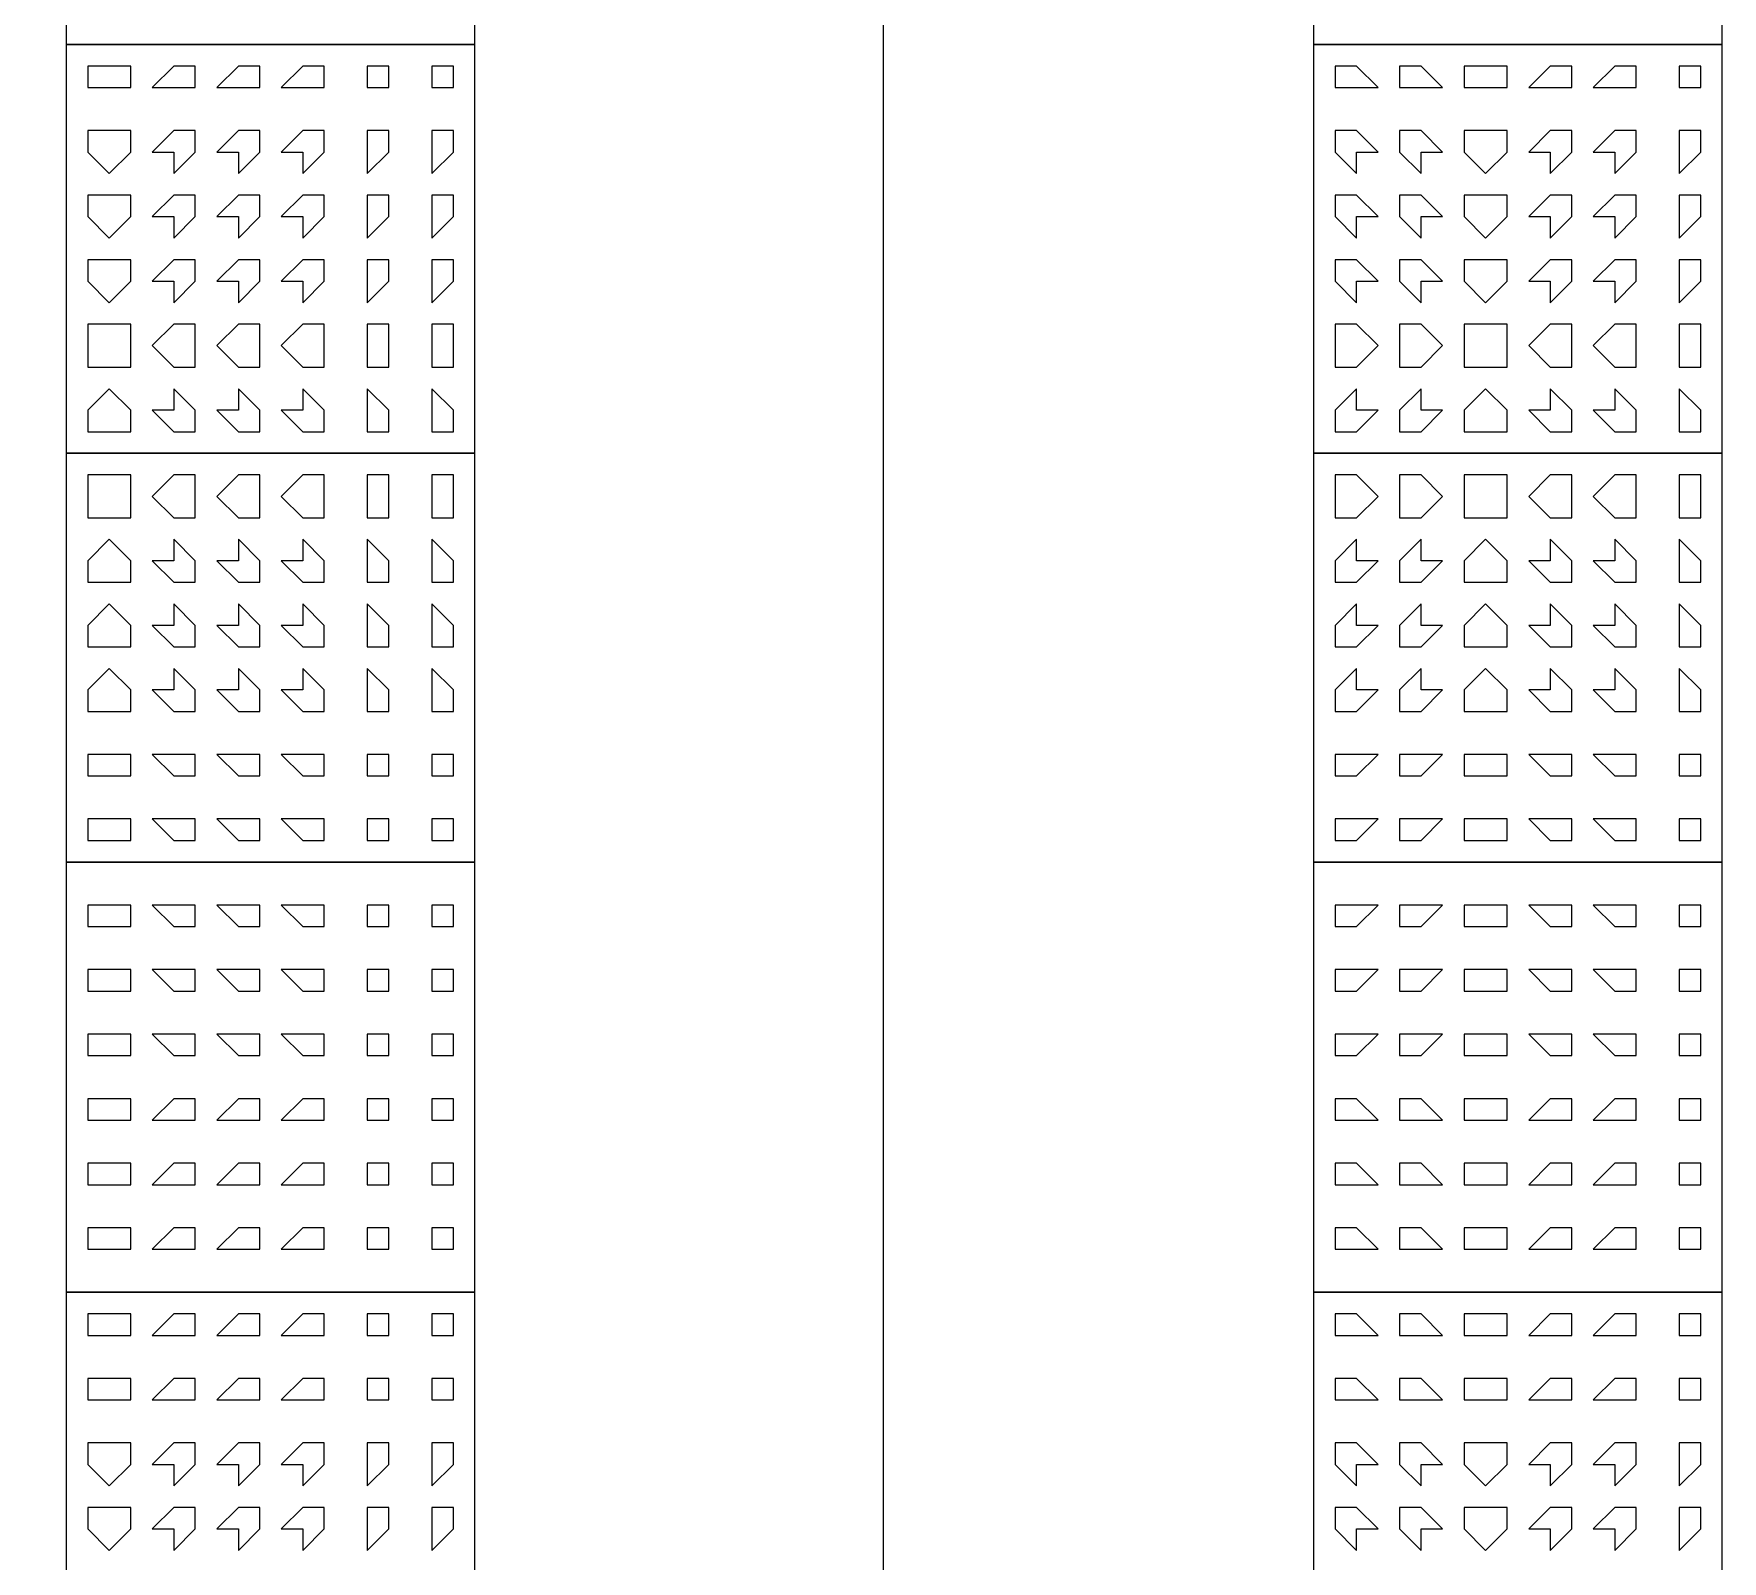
# Model space of a CAD drawing. Header units: millimetres. Extents: x -4011 to 126995, y -1911 to 106700.
# Drawn here: x 91780 to 93000, y 57940 to 59044 of the extents above; entities that cross this region are included whole.
import ezdxf

# ---------------------------------------------------------------- set-up
doc = ezdxf.new("R2010")
doc.units = ezdxf.units.MM
doc.layers.add('PDF_형상', color=7, linetype='Continuous')

msp = doc.modelspace()

# ---------------------------------------------------------------- linework, layer by layer
at = {"layer": 'PDF_형상', "lineweight": 5}
msp.add_lwpolyline([(92393.8, 50378.2), (92393.8, 61740.9), (87854.9, 61740.9), (86456, 60932.6)], dxfattribs=at)
for points in [[(91803.1, 59347.1), (91803.1, 59036.3), (92098.4, 59036.3), (92098.4, 59347.1)], [(92704.7, 59347.1), (92704.7, 59036.3), (93000, 59036.3), (93000, 59347.1)], [(91803.1, 59036.3), (91803.1, 58740.9), (92098.4, 58740.9), (92098.4, 59036.3)], [(92704.7, 59036.3), (92704.7, 58740.9), (93000, 58740.9), (93000, 59036.3)], [(91849.7, 59005.2), (91849.7, 59020.7), (91834.2, 59020.7), (91818.7, 59020.7), (91818.7, 59005.2), (91834.2, 59005.2)], [(91896.4, 59005.2), (91896.4, 59020.7), (91880.8, 59020.7), (91865.3, 59005.2), (91880.8, 59005.2)], [(91943, 59005.2), (91943, 59020.7), (91927.5, 59020.7), (91911.9, 59005.2), (91927.5, 59005.2)], [(91989.6, 59005.2), (91989.6, 59020.7), (91974.1, 59020.7), (91958.5, 59005.2), (91974.1, 59005.2)], [(92036.3, 59005.2), (92036.3, 59020.7), (92020.7, 59020.7), (92020.7, 59005.2)], [(92082.9, 59005.2), (92082.9, 59020.7), (92067.4, 59020.7), (92067.4, 59005.2)], [(92751.3, 59005.2), (92735.7, 59020.7), (92720.2, 59020.7), (92720.2, 59005.2), (92735.7, 59005.2)], [(92797.9, 59005.2), (92782.4, 59020.7), (92766.8, 59020.7), (92766.8, 59005.2), (92782.4, 59005.2)], [(92844.6, 59005.2), (92844.6, 59020.7), (92829, 59020.7), (92813.5, 59020.7), (92813.5, 59005.2), (92829, 59005.2)], [(92891.2, 59005.2), (92891.2, 59020.7), (92875.6, 59020.7), (92860.1, 59005.2), (92875.6, 59005.2)], [(92937.8, 59005.2), (92937.8, 59020.7), (92922.3, 59020.7), (92906.7, 59005.2), (92922.3, 59005.2)], [(92984.5, 59005.2), (92984.5, 59020.7), (92968.9, 59020.7), (92968.9, 59005.2)], [(91849.7, 58958.5), (91849.7, 58974.1), (91834.2, 58974.1), (91818.7, 58974.1), (91818.7, 58958.5), (91834.2, 58943)], [(91896.4, 58958.5), (91896.4, 58974.1), (91880.8, 58974.1), (91865.3, 58958.5), (91880.8, 58958.5), (91880.8, 58943)], [(91943, 58958.5), (91943, 58974.1), (91927.5, 58974.1), (91911.9, 58958.5), (91927.5, 58958.5), (91927.5, 58943)], [(91989.6, 58958.5), (91989.6, 58974.1), (91974.1, 58974.1), (91958.5, 58958.5), (91974.1, 58958.5), (91974.1, 58943)], [(92036.3, 58958.5), (92036.3, 58974.1), (92020.7, 58974.1), (92020.7, 58958.5), (92020.7, 58943)], [(92082.9, 58958.5), (92082.9, 58974.1), (92067.4, 58974.1), (92067.4, 58958.5), (92067.4, 58943)], [(92751.3, 58958.5), (92735.7, 58974.1), (92720.2, 58974.1), (92720.2, 58958.5), (92735.7, 58943), (92735.7, 58958.5)], [(92797.9, 58958.5), (92782.4, 58974.1), (92766.8, 58974.1), (92766.8, 58958.5), (92782.4, 58943), (92782.4, 58958.5)], [(92844.6, 58958.5), (92844.6, 58974.1), (92829, 58974.1), (92813.5, 58974.1), (92813.5, 58958.5), (92829, 58943)], [(92891.2, 58958.5), (92891.2, 58974.1), (92875.6, 58974.1), (92860.1, 58958.5), (92875.6, 58958.5), (92875.6, 58943)], [(92937.8, 58958.5), (92937.8, 58974.1), (92922.3, 58974.1), (92906.7, 58958.5), (92922.3, 58958.5), (92922.3, 58943)], [(92984.5, 58958.5), (92984.5, 58974.1), (92968.9, 58974.1), (92968.9, 58958.5), (92968.9, 58943)], [(91849.7, 58911.9), (91849.7, 58927.5), (91834.2, 58927.5), (91818.7, 58927.5), (91818.7, 58911.9), (91834.2, 58896.4)], [(91896.4, 58911.9), (91896.4, 58927.5), (91880.8, 58927.5), (91865.3, 58911.9), (91880.8, 58911.9), (91880.8, 58896.4)], [(91943, 58911.9), (91943, 58927.5), (91927.5, 58927.5), (91911.9, 58911.9), (91927.5, 58911.9), (91927.5, 58896.4)], [(91989.6, 58911.9), (91989.6, 58927.5), (91974.1, 58927.5), (91958.5, 58911.9), (91974.1, 58911.9), (91974.1, 58896.4)], [(92036.3, 58911.9), (92036.3, 58927.5), (92020.7, 58927.5), (92020.7, 58911.9), (92020.7, 58896.4)], [(92082.9, 58911.9), (92082.9, 58927.5), (92067.4, 58927.5), (92067.4, 58911.9), (92067.4, 58896.4)], [(92751.3, 58911.9), (92735.7, 58927.5), (92720.2, 58927.5), (92720.2, 58911.9), (92735.7, 58896.4), (92735.7, 58911.9)], [(92797.9, 58911.9), (92782.4, 58927.5), (92766.8, 58927.5), (92766.8, 58911.9), (92782.4, 58896.4), (92782.4, 58911.9)], [(92844.6, 58911.9), (92844.6, 58927.5), (92829, 58927.5), (92813.5, 58927.5), (92813.5, 58911.9), (92829, 58896.4)], [(92891.2, 58911.9), (92891.2, 58927.5), (92875.6, 58927.5), (92860.1, 58911.9), (92875.6, 58911.9), (92875.6, 58896.4)], [(92937.8, 58911.9), (92937.8, 58927.5), (92922.3, 58927.5), (92906.7, 58911.9), (92922.3, 58911.9), (92922.3, 58896.4)], [(92984.5, 58911.9), (92984.5, 58927.5), (92968.9, 58927.5), (92968.9, 58911.9), (92968.9, 58896.4)], [(91849.7, 58865.3), (91849.7, 58880.8), (91834.2, 58880.8), (91818.7, 58880.8), (91818.7, 58865.3), (91834.2, 58849.7)], [(91896.4, 58865.3), (91896.4, 58880.8), (91880.8, 58880.8), (91865.3, 58865.3), (91880.8, 58865.3), (91880.8, 58849.7)], [(91943, 58865.3), (91943, 58880.8), (91927.5, 58880.8), (91911.9, 58865.3), (91927.5, 58865.3), (91927.5, 58849.7)], [(91989.6, 58865.3), (91989.6, 58880.8), (91974.1, 58880.8), (91958.5, 58865.3), (91974.1, 58865.3), (91974.1, 58849.7)], [(92036.3, 58865.3), (92036.3, 58880.8), (92020.7, 58880.8), (92020.7, 58865.3), (92020.7, 58849.7)], [(92082.9, 58865.3), (92082.9, 58880.8), (92067.4, 58880.8), (92067.4, 58865.3), (92067.4, 58849.7)], [(92751.3, 58865.3), (92735.7, 58880.8), (92720.2, 58880.8), (92720.2, 58865.3), (92735.7, 58849.7), (92735.7, 58865.3)], [(92797.9, 58865.3), (92782.4, 58880.8), (92766.8, 58880.8), (92766.8, 58865.3), (92782.4, 58849.7), (92782.4, 58865.3)], [(92844.6, 58865.3), (92844.6, 58880.8), (92829, 58880.8), (92813.5, 58880.8), (92813.5, 58865.3), (92829, 58849.7)], [(92891.2, 58865.3), (92891.2, 58880.8), (92875.6, 58880.8), (92860.1, 58865.3), (92875.6, 58865.3), (92875.6, 58849.7)], [(92937.8, 58865.3), (92937.8, 58880.8), (92922.3, 58880.8), (92906.7, 58865.3), (92922.3, 58865.3), (92922.3, 58849.7)], [(92984.5, 58865.3), (92984.5, 58880.8), (92968.9, 58880.8), (92968.9, 58865.3), (92968.9, 58849.7)], [(91849.7, 58818.7), (91849.7, 58834.2), (91834.2, 58834.2), (91818.7, 58834.2), (91818.7, 58818.7), (91818.7, 58803.1), (91834.2, 58803.1), (91849.7, 58803.1)], [(91896.4, 58818.7), (91896.4, 58834.2), (91880.8, 58834.2), (91865.3, 58818.7), (91880.8, 58803.1), (91896.4, 58803.1)], [(91943, 58818.7), (91943, 58834.2), (91927.5, 58834.2), (91911.9, 58818.7), (91927.5, 58803.1), (91943, 58803.1)], [(91989.6, 58818.7), (91989.6, 58834.2), (91974.1, 58834.2), (91958.5, 58818.7), (91974.1, 58803.1), (91989.6, 58803.1)], [(92036.3, 58818.7), (92036.3, 58834.2), (92020.7, 58834.2), (92020.7, 58818.7), (92020.7, 58803.1), (92036.3, 58803.1)], [(92082.9, 58818.7), (92082.9, 58834.2), (92067.4, 58834.2), (92067.4, 58818.7), (92067.4, 58803.1), (92082.9, 58803.1)], [(92751.3, 58818.7), (92735.7, 58834.2), (92720.2, 58834.2), (92720.2, 58818.7), (92720.2, 58803.1), (92735.7, 58803.1)], [(92797.9, 58818.7), (92782.4, 58834.2), (92766.8, 58834.2), (92766.8, 58818.7), (92766.8, 58803.1), (92782.4, 58803.1)], [(92844.6, 58818.7), (92844.6, 58834.2), (92829, 58834.2), (92813.5, 58834.2), (92813.5, 58818.7), (92813.5, 58803.1), (92829, 58803.1), (92844.6, 58803.1)], [(92891.2, 58818.7), (92891.2, 58834.2), (92875.6, 58834.2), (92860.1, 58818.7), (92875.6, 58803.1), (92891.2, 58803.1)], [(92937.8, 58818.7), (92937.8, 58834.2), (92922.3, 58834.2), (92906.7, 58818.7), (92922.3, 58803.1), (92937.8, 58803.1)], [(92984.5, 58818.7), (92984.5, 58834.2), (92968.9, 58834.2), (92968.9, 58818.7), (92968.9, 58803.1), (92984.5, 58803.1)], [(91849.7, 58772), (91834.2, 58787.6), (91818.7, 58772), (91818.7, 58756.5), (91834.2, 58756.5), (91849.7, 58756.5)], [(91896.4, 58772), (91880.8, 58787.6), (91880.8, 58772), (91865.3, 58772), (91880.8, 58756.5), (91896.4, 58756.5)], [(91943, 58772), (91927.5, 58787.6), (91927.5, 58772), (91911.9, 58772), (91927.5, 58756.5), (91943, 58756.5)], [(91989.6, 58772), (91974.1, 58787.6), (91974.1, 58772), (91958.5, 58772), (91974.1, 58756.5), (91989.6, 58756.5)], [(92036.3, 58772), (92020.7, 58787.6), (92020.7, 58772), (92020.7, 58756.5), (92036.3, 58756.5)], [(92082.9, 58772), (92067.4, 58787.6), (92067.4, 58772), (92067.4, 58756.5), (92082.9, 58756.5)], [(92751.3, 58772), (92735.7, 58772), (92735.7, 58787.6), (92720.2, 58772), (92720.2, 58756.5), (92735.7, 58756.5)], [(92797.9, 58772), (92782.4, 58772), (92782.4, 58787.6), (92766.8, 58772), (92766.8, 58756.5), (92782.4, 58756.5)], [(92844.6, 58772), (92829, 58787.6), (92813.5, 58772), (92813.5, 58756.5), (92829, 58756.5), (92844.6, 58756.5)], [(92891.2, 58772), (92875.6, 58787.6), (92875.6, 58772), (92860.1, 58772), (92875.6, 58756.5), (92891.2, 58756.5)], [(92937.8, 58772), (92922.3, 58787.6), (92922.3, 58772), (92906.7, 58772), (92922.3, 58756.5), (92937.8, 58756.5)], [(92984.5, 58772), (92968.9, 58787.6), (92968.9, 58772), (92968.9, 58756.5), (92984.5, 58756.5)], [(91803.1, 58740.9), (91803.1, 58445.6), (92098.4, 58445.6), (92098.4, 58740.9)], [(92704.7, 58740.9), (92704.7, 58445.6), (93000, 58445.6), (93000, 58740.9)], [(91849.7, 58709.8), (91849.7, 58725.4), (91834.2, 58725.4), (91818.7, 58725.4), (91818.7, 58709.8), (91818.7, 58694.3), (91834.2, 58694.3), (91849.7, 58694.3)], [(91896.4, 58709.8), (91896.4, 58725.4), (91880.8, 58725.4), (91865.3, 58709.8), (91880.8, 58694.3), (91896.4, 58694.3)], [(91943, 58709.8), (91943, 58725.4), (91927.5, 58725.4), (91911.9, 58709.8), (91927.5, 58694.3), (91943, 58694.3)], [(91989.6, 58709.8), (91989.6, 58725.4), (91974.1, 58725.4), (91958.5, 58709.8), (91974.1, 58694.3), (91989.6, 58694.3)], [(92036.3, 58709.8), (92036.3, 58725.4), (92020.7, 58725.4), (92020.7, 58709.8), (92020.7, 58694.3), (92036.3, 58694.3)], [(92082.9, 58709.8), (92082.9, 58725.4), (92067.4, 58725.4), (92067.4, 58709.8), (92067.4, 58694.3), (92082.9, 58694.3)], [(92751.3, 58709.8), (92735.7, 58725.4), (92720.2, 58725.4), (92720.2, 58709.8), (92720.2, 58694.3), (92735.7, 58694.3)], [(92797.9, 58709.8), (92782.4, 58725.4), (92766.8, 58725.4), (92766.8, 58709.8), (92766.8, 58694.3), (92782.4, 58694.3)], [(92844.6, 58709.8), (92844.6, 58725.4), (92829, 58725.4), (92813.5, 58725.4), (92813.5, 58709.8), (92813.5, 58694.3), (92829, 58694.3), (92844.6, 58694.3)], [(92891.2, 58709.8), (92891.2, 58725.4), (92875.6, 58725.4), (92860.1, 58709.8), (92875.6, 58694.3), (92891.2, 58694.3)], [(92937.8, 58709.8), (92937.8, 58725.4), (92922.3, 58725.4), (92906.7, 58709.8), (92922.3, 58694.3), (92937.8, 58694.3)], [(92984.5, 58709.8), (92984.5, 58725.4), (92968.9, 58725.4), (92968.9, 58709.8), (92968.9, 58694.3), (92984.5, 58694.3)], [(91849.7, 58663.2), (91834.2, 58678.8), (91818.7, 58663.2), (91818.7, 58647.7), (91834.2, 58647.7), (91849.7, 58647.7)], [(91896.4, 58663.2), (91880.8, 58678.8), (91880.8, 58663.2), (91865.3, 58663.2), (91880.8, 58647.7), (91896.4, 58647.7)], [(91943, 58663.2), (91927.5, 58678.8), (91927.5, 58663.2), (91911.9, 58663.2), (91927.5, 58647.7), (91943, 58647.7)], [(91989.6, 58663.2), (91974.1, 58678.8), (91974.1, 58663.2), (91958.5, 58663.2), (91974.1, 58647.7), (91989.6, 58647.7)], [(92036.3, 58663.2), (92020.7, 58678.8), (92020.7, 58663.2), (92020.7, 58647.7), (92036.3, 58647.7)], [(92082.9, 58663.2), (92067.4, 58678.8), (92067.4, 58663.2), (92067.4, 58647.7), (92082.9, 58647.7)], [(92751.3, 58663.2), (92735.7, 58663.2), (92735.7, 58678.8), (92720.2, 58663.2), (92720.2, 58647.7), (92735.7, 58647.7)], [(92797.9, 58663.2), (92782.4, 58663.2), (92782.4, 58678.8), (92766.8, 58663.2), (92766.8, 58647.7), (92782.4, 58647.7)], [(92844.6, 58663.2), (92829, 58678.8), (92813.5, 58663.2), (92813.5, 58647.7), (92829, 58647.7), (92844.6, 58647.7)], [(92891.2, 58663.2), (92875.6, 58678.8), (92875.6, 58663.2), (92860.1, 58663.2), (92875.6, 58647.7), (92891.2, 58647.7)], [(92937.8, 58663.2), (92922.3, 58678.8), (92922.3, 58663.2), (92906.7, 58663.2), (92922.3, 58647.7), (92937.8, 58647.7)], [(92984.5, 58663.2), (92968.9, 58678.8), (92968.9, 58663.2), (92968.9, 58647.7), (92984.5, 58647.7)], [(91849.7, 58616.6), (91834.2, 58632.1), (91818.7, 58616.6), (91818.7, 58601), (91834.2, 58601), (91849.7, 58601)], [(91896.4, 58616.6), (91880.8, 58632.1), (91880.8, 58616.6), (91865.3, 58616.6), (91880.8, 58601), (91896.4, 58601)], [(91943, 58616.6), (91927.5, 58632.1), (91927.5, 58616.6), (91911.9, 58616.6), (91927.5, 58601), (91943, 58601)], [(91989.6, 58616.6), (91974.1, 58632.1), (91974.1, 58616.6), (91958.5, 58616.6), (91974.1, 58601), (91989.6, 58601)], [(92036.3, 58616.6), (92020.7, 58632.1), (92020.7, 58616.6), (92020.7, 58601), (92036.3, 58601)], [(92082.9, 58616.6), (92067.4, 58632.1), (92067.4, 58616.6), (92067.4, 58601), (92082.9, 58601)], [(92751.3, 58616.6), (92735.7, 58616.6), (92735.7, 58632.1), (92720.2, 58616.6), (92720.2, 58601), (92735.7, 58601)], [(92797.9, 58616.6), (92782.4, 58616.6), (92782.4, 58632.1), (92766.8, 58616.6), (92766.8, 58601), (92782.4, 58601)], [(92844.6, 58616.6), (92829, 58632.1), (92813.5, 58616.6), (92813.5, 58601), (92829, 58601), (92844.6, 58601)], [(92891.2, 58616.6), (92875.6, 58632.1), (92875.6, 58616.6), (92860.1, 58616.6), (92875.6, 58601), (92891.2, 58601)], [(92937.8, 58616.6), (92922.3, 58632.1), (92922.3, 58616.6), (92906.7, 58616.6), (92922.3, 58601), (92937.8, 58601)], [(92984.5, 58616.6), (92968.9, 58632.1), (92968.9, 58616.6), (92968.9, 58601), (92984.5, 58601)], [(91849.7, 58569.9), (91834.2, 58585.5), (91818.7, 58569.9), (91818.7, 58554.4), (91834.2, 58554.4), (91849.7, 58554.4)], [(91896.4, 58569.9), (91880.8, 58585.5), (91880.8, 58569.9), (91865.3, 58569.9), (91880.8, 58554.4), (91896.4, 58554.4)], [(91943, 58569.9), (91927.5, 58585.5), (91927.5, 58569.9), (91911.9, 58569.9), (91927.5, 58554.4), (91943, 58554.4)], [(91989.6, 58569.9), (91974.1, 58585.5), (91974.1, 58569.9), (91958.5, 58569.9), (91974.1, 58554.4), (91989.6, 58554.4)], [(92036.3, 58569.9), (92020.7, 58585.5), (92020.7, 58569.9), (92020.7, 58554.4), (92036.3, 58554.4)], [(92082.9, 58569.9), (92067.4, 58585.5), (92067.4, 58569.9), (92067.4, 58554.4), (92082.9, 58554.4)], [(92751.3, 58569.9), (92735.7, 58569.9), (92735.7, 58585.5), (92720.2, 58569.9), (92720.2, 58554.4), (92735.7, 58554.4)], [(92797.9, 58569.9), (92782.4, 58569.9), (92782.4, 58585.5), (92766.8, 58569.9), (92766.8, 58554.4), (92782.4, 58554.4)], [(92844.6, 58569.9), (92829, 58585.5), (92813.5, 58569.9), (92813.5, 58554.4), (92829, 58554.4), (92844.6, 58554.4)], [(92891.2, 58569.9), (92875.6, 58585.5), (92875.6, 58569.9), (92860.1, 58569.9), (92875.6, 58554.4), (92891.2, 58554.4)], [(92937.8, 58569.9), (92922.3, 58585.5), (92922.3, 58569.9), (92906.7, 58569.9), (92922.3, 58554.4), (92937.8, 58554.4)], [(92984.5, 58569.9), (92968.9, 58585.5), (92968.9, 58569.9), (92968.9, 58554.4), (92984.5, 58554.4)], [(91849.7, 58523.3), (91834.2, 58523.3), (91818.7, 58523.3), (91818.7, 58507.8), (91834.2, 58507.8), (91849.7, 58507.8)], [(91896.4, 58523.3), (91880.8, 58523.3), (91865.3, 58523.3), (91880.8, 58507.8), (91896.4, 58507.8)], [(91943, 58523.3), (91927.5, 58523.3), (91911.9, 58523.3), (91927.5, 58507.8), (91943, 58507.8)], [(91989.6, 58523.3), (91974.1, 58523.3), (91958.5, 58523.3), (91974.1, 58507.8), (91989.6, 58507.8)], [(92036.3, 58523.3), (92020.7, 58523.3), (92020.7, 58507.8), (92036.3, 58507.8)], [(92082.9, 58523.3), (92067.4, 58523.3), (92067.4, 58507.8), (92082.9, 58507.8)], [(92751.3, 58523.3), (92735.7, 58523.3), (92720.2, 58523.3), (92720.2, 58507.8), (92735.7, 58507.8)], [(92797.9, 58523.3), (92782.4, 58523.3), (92766.8, 58523.3), (92766.8, 58507.8), (92782.4, 58507.8)], [(92844.6, 58523.3), (92829, 58523.3), (92813.5, 58523.3), (92813.5, 58507.8), (92829, 58507.8), (92844.6, 58507.8)], [(92891.2, 58523.3), (92875.6, 58523.3), (92860.1, 58523.3), (92875.6, 58507.8), (92891.2, 58507.8)], [(92937.8, 58523.3), (92922.3, 58523.3), (92906.7, 58523.3), (92922.3, 58507.8), (92937.8, 58507.8)], [(92984.5, 58523.3), (92968.9, 58523.3), (92968.9, 58507.8), (92984.5, 58507.8)], [(91849.7, 58476.7), (91834.2, 58476.7), (91818.7, 58476.7), (91818.7, 58461.1), (91834.2, 58461.1), (91849.7, 58461.1)], [(91896.4, 58476.7), (91880.8, 58476.7), (91865.3, 58476.7), (91880.8, 58461.1), (91896.4, 58461.1)], [(91943, 58476.7), (91927.5, 58476.7), (91911.9, 58476.7), (91927.5, 58461.1), (91943, 58461.1)], [(91989.6, 58476.7), (91974.1, 58476.7), (91958.5, 58476.7), (91974.1, 58461.1), (91989.6, 58461.1)], [(92036.3, 58476.7), (92020.7, 58476.7), (92020.7, 58461.1), (92036.3, 58461.1)], [(92082.9, 58476.7), (92067.4, 58476.7), (92067.4, 58461.1), (92082.9, 58461.1)], [(92751.3, 58476.7), (92735.7, 58476.7), (92720.2, 58476.7), (92720.2, 58461.1), (92735.7, 58461.1)], [(92797.9, 58476.7), (92782.4, 58476.7), (92766.8, 58476.7), (92766.8, 58461.1), (92782.4, 58461.1)], [(92844.6, 58476.7), (92829, 58476.7), (92813.5, 58476.7), (92813.5, 58461.1), (92829, 58461.1), (92844.6, 58461.1)], [(92891.2, 58476.7), (92875.6, 58476.7), (92860.1, 58476.7), (92875.6, 58461.1), (92891.2, 58461.1)], [(92937.8, 58476.7), (92922.3, 58476.7), (92906.7, 58476.7), (92922.3, 58461.1), (92937.8, 58461.1)], [(92984.5, 58476.7), (92968.9, 58476.7), (92968.9, 58461.1), (92984.5, 58461.1)], [(91803.1, 58445.6), (91803.1, 58134.7), (92098.4, 58134.7), (92098.4, 58445.6)], [(92704.7, 58445.6), (92704.7, 58134.7), (93000, 58134.7), (93000, 58445.6)], [(91849.7, 58414.5), (91834.2, 58414.5), (91818.7, 58414.5), (91818.7, 58399), (91834.2, 58399), (91849.7, 58399)], [(91896.4, 58414.5), (91880.8, 58414.5), (91865.3, 58414.5), (91880.8, 58399), (91896.4, 58399)], [(91943, 58414.5), (91927.5, 58414.5), (91911.9, 58414.5), (91927.5, 58399), (91943, 58399)], [(91989.6, 58414.5), (91974.1, 58414.5), (91958.5, 58414.5), (91974.1, 58399), (91989.6, 58399)], [(92036.3, 58414.5), (92020.7, 58414.5), (92020.7, 58399), (92036.3, 58399)], [(92082.9, 58414.5), (92067.4, 58414.5), (92067.4, 58399), (92082.9, 58399)], [(92751.3, 58414.5), (92735.7, 58414.5), (92720.2, 58414.5), (92720.2, 58399), (92735.7, 58399)], [(92797.9, 58414.5), (92782.4, 58414.5), (92766.8, 58414.5), (92766.8, 58399), (92782.4, 58399)], [(92844.6, 58414.5), (92829, 58414.5), (92813.5, 58414.5), (92813.5, 58399), (92829, 58399), (92844.6, 58399)], [(92891.2, 58414.5), (92875.6, 58414.5), (92860.1, 58414.5), (92875.6, 58399), (92891.2, 58399)], [(92937.8, 58414.5), (92922.3, 58414.5), (92906.7, 58414.5), (92922.3, 58399), (92937.8, 58399)], [(92984.5, 58414.5), (92968.9, 58414.5), (92968.9, 58399), (92984.5, 58399)], [(91849.7, 58367.9), (91834.2, 58367.9), (91818.7, 58367.9), (91818.7, 58352.3), (91834.2, 58352.3), (91849.7, 58352.3)], [(91896.4, 58367.9), (91880.8, 58367.9), (91865.3, 58367.9), (91880.8, 58352.3), (91896.4, 58352.3)], [(91943, 58367.9), (91927.5, 58367.9), (91911.9, 58367.9), (91927.5, 58352.3), (91943, 58352.3)], [(91989.6, 58367.9), (91974.1, 58367.9), (91958.5, 58367.9), (91974.1, 58352.3), (91989.6, 58352.3)], [(92036.3, 58367.9), (92020.7, 58367.9), (92020.7, 58352.3), (92036.3, 58352.3)], [(92082.9, 58367.9), (92067.4, 58367.9), (92067.4, 58352.3), (92082.9, 58352.3)], [(92751.3, 58367.9), (92735.7, 58367.9), (92720.2, 58367.9), (92720.2, 58352.3), (92735.7, 58352.3)], [(92797.9, 58367.9), (92782.4, 58367.9), (92766.8, 58367.9), (92766.8, 58352.3), (92782.4, 58352.3)], [(92844.6, 58367.9), (92829, 58367.9), (92813.5, 58367.9), (92813.5, 58352.3), (92829, 58352.3), (92844.6, 58352.3)], [(92891.2, 58367.9), (92875.6, 58367.9), (92860.1, 58367.9), (92875.6, 58352.3), (92891.2, 58352.3)], [(92937.8, 58367.9), (92922.3, 58367.9), (92906.7, 58367.9), (92922.3, 58352.3), (92937.8, 58352.3)], [(92984.5, 58367.9), (92968.9, 58367.9), (92968.9, 58352.3), (92984.5, 58352.3)], [(91849.7, 58321.2), (91834.2, 58321.2), (91818.7, 58321.2), (91818.7, 58305.7), (91834.2, 58305.7), (91849.7, 58305.7)], [(91896.4, 58321.2), (91880.8, 58321.2), (91865.3, 58321.2), (91880.8, 58305.7), (91896.4, 58305.7)], [(91943, 58321.2), (91927.5, 58321.2), (91911.9, 58321.2), (91927.5, 58305.7), (91943, 58305.7)], [(91989.6, 58321.2), (91974.1, 58321.2), (91958.5, 58321.2), (91974.1, 58305.7), (91989.6, 58305.7)], [(92036.3, 58321.2), (92020.7, 58321.2), (92020.7, 58305.7), (92036.3, 58305.7)], [(92082.9, 58321.2), (92067.4, 58321.2), (92067.4, 58305.7), (92082.9, 58305.7)], [(92751.3, 58321.2), (92735.7, 58321.2), (92720.2, 58321.2), (92720.2, 58305.7), (92735.7, 58305.7)], [(92797.9, 58321.2), (92782.4, 58321.2), (92766.8, 58321.2), (92766.8, 58305.7), (92782.4, 58305.7)], [(92844.6, 58321.2), (92829, 58321.2), (92813.5, 58321.2), (92813.5, 58305.7), (92829, 58305.7), (92844.6, 58305.7)], [(92891.2, 58321.2), (92875.6, 58321.2), (92860.1, 58321.2), (92875.6, 58305.7), (92891.2, 58305.7)], [(92937.8, 58321.2), (92922.3, 58321.2), (92906.7, 58321.2), (92922.3, 58305.7), (92937.8, 58305.7)], [(92984.5, 58321.2), (92968.9, 58321.2), (92968.9, 58305.7), (92984.5, 58305.7)], [(91849.7, 58259.1), (91849.7, 58274.6), (91834.2, 58274.6), (91818.7, 58274.6), (91818.7, 58259.1), (91834.2, 58259.1)], [(91896.4, 58259.1), (91896.4, 58274.6), (91880.8, 58274.6), (91865.3, 58259.1), (91880.8, 58259.1)], [(91943, 58259.1), (91943, 58274.6), (91927.5, 58274.6), (91911.9, 58259.1), (91927.5, 58259.1)], [(91989.6, 58259.1), (91989.6, 58274.6), (91974.1, 58274.6), (91958.5, 58259.1), (91974.1, 58259.1)], [(92036.3, 58259.1), (92036.3, 58274.6), (92020.7, 58274.6), (92020.7, 58259.1)], [(92082.9, 58259.1), (92082.9, 58274.6), (92067.4, 58274.6), (92067.4, 58259.1)], [(92751.3, 58259.1), (92735.7, 58274.6), (92720.2, 58274.6), (92720.2, 58259.1), (92735.7, 58259.1)], [(92797.9, 58259.1), (92782.4, 58274.6), (92766.8, 58274.6), (92766.8, 58259.1), (92782.4, 58259.1)], [(92844.6, 58259.1), (92844.6, 58274.6), (92829, 58274.6), (92813.5, 58274.6), (92813.5, 58259.1), (92829, 58259.1)], [(92891.2, 58259.1), (92891.2, 58274.6), (92875.6, 58274.6), (92860.1, 58259.1), (92875.6, 58259.1)], [(92937.8, 58259.1), (92937.8, 58274.6), (92922.3, 58274.6), (92906.7, 58259.1), (92922.3, 58259.1)], [(92984.5, 58259.1), (92984.5, 58274.6), (92968.9, 58274.6), (92968.9, 58259.1)], [(91849.7, 58212.4), (91849.7, 58228), (91834.2, 58228), (91818.7, 58228), (91818.7, 58212.4), (91834.2, 58212.4)], [(91896.4, 58212.4), (91896.4, 58228), (91880.8, 58228), (91865.3, 58212.4), (91880.8, 58212.4)], [(91943, 58212.4), (91943, 58228), (91927.5, 58228), (91911.9, 58212.4), (91927.5, 58212.4)], [(91989.6, 58212.4), (91989.6, 58228), (91974.1, 58228), (91958.5, 58212.4), (91974.1, 58212.4)], [(92036.3, 58212.4), (92036.3, 58228), (92020.7, 58228), (92020.7, 58212.4)], [(92082.9, 58212.4), (92082.9, 58228), (92067.4, 58228), (92067.4, 58212.4)], [(92751.3, 58212.4), (92735.7, 58228), (92720.2, 58228), (92720.2, 58212.4), (92735.7, 58212.4)], [(92797.9, 58212.4), (92782.4, 58228), (92766.8, 58228), (92766.8, 58212.4), (92782.4, 58212.4)], [(92844.6, 58212.4), (92844.6, 58228), (92829, 58228), (92813.5, 58228), (92813.5, 58212.4), (92829, 58212.4)], [(92891.2, 58212.4), (92891.2, 58228), (92875.6, 58228), (92860.1, 58212.4), (92875.6, 58212.4)], [(92937.8, 58212.4), (92937.8, 58228), (92922.3, 58228), (92906.7, 58212.4), (92922.3, 58212.4)], [(92984.5, 58212.4), (92984.5, 58228), (92968.9, 58228), (92968.9, 58212.4)], [(91849.7, 58165.8), (91849.7, 58181.3), (91834.2, 58181.3), (91818.7, 58181.3), (91818.7, 58165.8), (91834.2, 58165.8)], [(91896.4, 58165.8), (91896.4, 58181.3), (91880.8, 58181.3), (91865.3, 58165.8), (91880.8, 58165.8)], [(91943, 58165.8), (91943, 58181.3), (91927.5, 58181.3), (91911.9, 58165.8), (91927.5, 58165.8)], [(91989.6, 58165.8), (91989.6, 58181.3), (91974.1, 58181.3), (91958.5, 58165.8), (91974.1, 58165.8)], [(92036.3, 58165.8), (92036.3, 58181.3), (92020.7, 58181.3), (92020.7, 58165.8)], [(92082.9, 58165.8), (92082.9, 58181.3), (92067.4, 58181.3), (92067.4, 58165.8)], [(92751.3, 58165.8), (92735.7, 58181.3), (92720.2, 58181.3), (92720.2, 58165.8), (92735.7, 58165.8)], [(92797.9, 58165.8), (92782.4, 58181.3), (92766.8, 58181.3), (92766.8, 58165.8), (92782.4, 58165.8)], [(92844.6, 58165.8), (92844.6, 58181.3), (92829, 58181.3), (92813.5, 58181.3), (92813.5, 58165.8), (92829, 58165.8)], [(92891.2, 58165.8), (92891.2, 58181.3), (92875.6, 58181.3), (92860.1, 58165.8), (92875.6, 58165.8)], [(92937.8, 58165.8), (92937.8, 58181.3), (92922.3, 58181.3), (92906.7, 58165.8), (92922.3, 58165.8)], [(92984.5, 58165.8), (92984.5, 58181.3), (92968.9, 58181.3), (92968.9, 58165.8)], [(91803.1, 58134.7), (91803.1, 57839.4), (92098.4, 57839.4), (92098.4, 58134.7)], [(92704.7, 58134.7), (92704.7, 57839.4), (93000, 57839.4), (93000, 58134.7)], [(91849.7, 58103.6), (91849.7, 58119.2), (91834.2, 58119.2), (91818.7, 58119.2), (91818.7, 58103.6), (91834.2, 58103.6)], [(91896.4, 58103.6), (91896.4, 58119.2), (91880.8, 58119.2), (91865.3, 58103.6), (91880.8, 58103.6)], [(91943, 58103.6), (91943, 58119.2), (91927.5, 58119.2), (91911.9, 58103.6), (91927.5, 58103.6)], [(91989.6, 58103.6), (91989.6, 58119.2), (91974.1, 58119.2), (91958.5, 58103.6), (91974.1, 58103.6)], [(92036.3, 58103.6), (92036.3, 58119.2), (92020.7, 58119.2), (92020.7, 58103.6)], [(92082.9, 58103.6), (92082.9, 58119.2), (92067.4, 58119.2), (92067.4, 58103.6)], [(92751.3, 58103.6), (92735.7, 58119.2), (92720.2, 58119.2), (92720.2, 58103.6), (92735.7, 58103.6)], [(92797.9, 58103.6), (92782.4, 58119.2), (92766.8, 58119.2), (92766.8, 58103.6), (92782.4, 58103.6)], [(92844.6, 58103.6), (92844.6, 58119.2), (92829, 58119.2), (92813.5, 58119.2), (92813.5, 58103.6), (92829, 58103.6)], [(92891.2, 58103.6), (92891.2, 58119.2), (92875.6, 58119.2), (92860.1, 58103.6), (92875.6, 58103.6)], [(92937.8, 58103.6), (92937.8, 58119.2), (92922.3, 58119.2), (92906.7, 58103.6), (92922.3, 58103.6)], [(92984.5, 58103.6), (92984.5, 58119.2), (92968.9, 58119.2), (92968.9, 58103.6)], [(91849.7, 58057), (91849.7, 58072.5), (91834.2, 58072.5), (91818.7, 58072.5), (91818.7, 58057), (91834.2, 58057)], [(91896.4, 58057), (91896.4, 58072.5), (91880.8, 58072.5), (91865.3, 58057), (91880.8, 58057)], [(91943, 58057), (91943, 58072.5), (91927.5, 58072.5), (91911.9, 58057), (91927.5, 58057)], [(91989.6, 58057), (91989.6, 58072.5), (91974.1, 58072.5), (91958.5, 58057), (91974.1, 58057)], [(92036.3, 58057), (92036.3, 58072.5), (92020.7, 58072.5), (92020.7, 58057)], [(92082.9, 58057), (92082.9, 58072.5), (92067.4, 58072.5), (92067.4, 58057)], [(92751.3, 58057), (92735.7, 58072.5), (92720.2, 58072.5), (92720.2, 58057), (92735.7, 58057)], [(92797.9, 58057), (92782.4, 58072.5), (92766.8, 58072.5), (92766.8, 58057), (92782.4, 58057)], [(92844.6, 58057), (92844.6, 58072.5), (92829, 58072.5), (92813.5, 58072.5), (92813.5, 58057), (92829, 58057)], [(92891.2, 58057), (92891.2, 58072.5), (92875.6, 58072.5), (92860.1, 58057), (92875.6, 58057)], [(92937.8, 58057), (92937.8, 58072.5), (92922.3, 58072.5), (92906.7, 58057), (92922.3, 58057)], [(92984.5, 58057), (92984.5, 58072.5), (92968.9, 58072.5), (92968.9, 58057)], [(91849.7, 58010.4), (91849.7, 58025.9), (91834.2, 58025.9), (91818.7, 58025.9), (91818.7, 58010.4), (91834.2, 57994.8)], [(91896.4, 58010.4), (91896.4, 58025.9), (91880.8, 58025.9), (91865.3, 58010.4), (91880.8, 58010.4), (91880.8, 57994.8)], [(91943, 58010.4), (91943, 58025.9), (91927.5, 58025.9), (91911.9, 58010.4), (91927.5, 58010.4), (91927.5, 57994.8)], [(91989.6, 58010.4), (91989.6, 58025.9), (91974.1, 58025.9), (91958.5, 58010.4), (91974.1, 58010.4), (91974.1, 57994.8)], [(92036.3, 58010.4), (92036.3, 58025.9), (92020.7, 58025.9), (92020.7, 58010.4), (92020.7, 57994.8)], [(92082.9, 58010.4), (92082.9, 58025.9), (92067.4, 58025.9), (92067.4, 58010.4), (92067.4, 57994.8)], [(92751.3, 58010.4), (92735.7, 58025.9), (92720.2, 58025.9), (92720.2, 58010.4), (92735.7, 57994.8), (92735.7, 58010.4)], [(92797.9, 58010.4), (92782.4, 58025.9), (92766.8, 58025.9), (92766.8, 58010.4), (92782.4, 57994.8), (92782.4, 58010.4)], [(92844.6, 58010.4), (92844.6, 58025.9), (92829, 58025.9), (92813.5, 58025.9), (92813.5, 58010.4), (92829, 57994.8)], [(92891.2, 58010.4), (92891.2, 58025.9), (92875.6, 58025.9), (92860.1, 58010.4), (92875.6, 58010.4), (92875.6, 57994.8)], [(92937.8, 58010.4), (92937.8, 58025.9), (92922.3, 58025.9), (92906.7, 58010.4), (92922.3, 58010.4), (92922.3, 57994.8)], [(92984.5, 58010.4), (92984.5, 58025.9), (92968.9, 58025.9), (92968.9, 58010.4), (92968.9, 57994.8)], [(91849.7, 57963.7), (91849.7, 57979.3), (91834.2, 57979.3), (91818.7, 57979.3), (91818.7, 57963.7), (91834.2, 57948.2)], [(91896.4, 57963.7), (91896.4, 57979.3), (91880.8, 57979.3), (91865.3, 57963.7), (91880.8, 57963.7), (91880.8, 57948.2)], [(91943, 57963.7), (91943, 57979.3), (91927.5, 57979.3), (91911.9, 57963.7), (91927.5, 57963.7), (91927.5, 57948.2)], [(91989.6, 57963.7), (91989.6, 57979.3), (91974.1, 57979.3), (91958.5, 57963.7), (91974.1, 57963.7), (91974.1, 57948.2)], [(92036.3, 57963.7), (92036.3, 57979.3), (92020.7, 57979.3), (92020.7, 57963.7), (92020.7, 57948.2)], [(92082.9, 57963.7), (92082.9, 57979.3), (92067.4, 57979.3), (92067.4, 57963.7), (92067.4, 57948.2)], [(92751.3, 57963.7), (92735.7, 57979.3), (92720.2, 57979.3), (92720.2, 57963.7), (92735.7, 57948.2), (92735.7, 57963.7)], [(92797.9, 57963.7), (92782.4, 57979.3), (92766.8, 57979.3), (92766.8, 57963.7), (92782.4, 57948.2), (92782.4, 57963.7)], [(92844.6, 57963.7), (92844.6, 57979.3), (92829, 57979.3), (92813.5, 57979.3), (92813.5, 57963.7), (92829, 57948.2)], [(92891.2, 57963.7), (92891.2, 57979.3), (92875.6, 57979.3), (92860.1, 57963.7), (92875.6, 57963.7), (92875.6, 57948.2)], [(92937.8, 57963.7), (92937.8, 57979.3), (92922.3, 57979.3), (92906.7, 57963.7), (92922.3, 57963.7), (92922.3, 57948.2)], [(92984.5, 57963.7), (92984.5, 57979.3), (92968.9, 57979.3), (92968.9, 57963.7), (92968.9, 57948.2)]]:
    msp.add_lwpolyline(points, close=True, dxfattribs=at)

doc.saveas('drawing.dxf')
